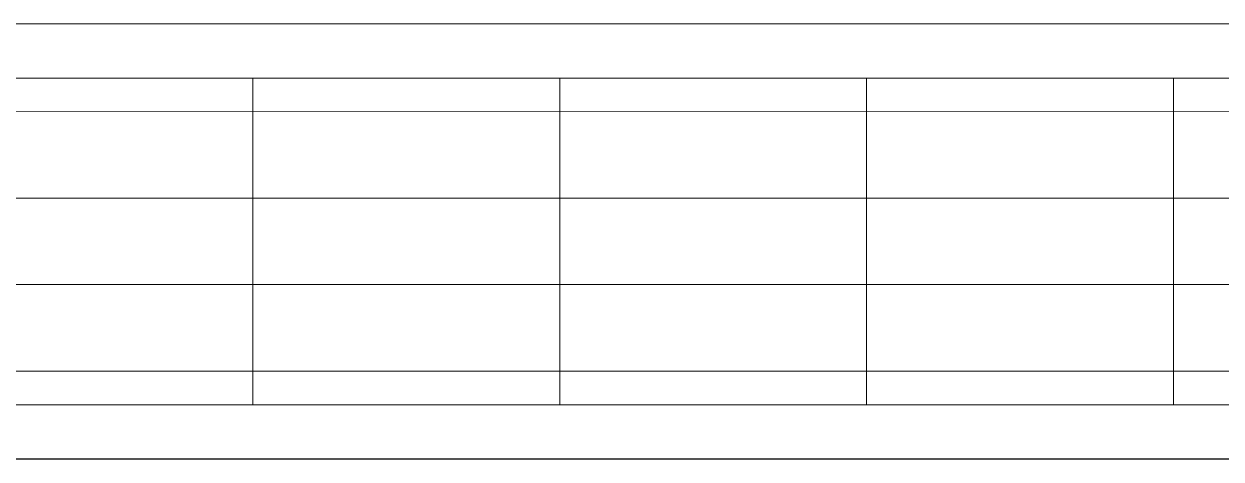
# Model space of a CAD drawing. Extents: x -1701 to 23780, y -363 to 7742.
# Drawn here: x 7580 to 7635.1, y 365 to 385 of the extents above; entities that cross this region are included whole.
import ezdxf

# ---------------------------------------------------------------- set-up
doc = ezdxf.new("R2010")
doc.units = 0
doc.header["$LTSCALE"] = 25
doc.header["$MEASUREMENT"] = 0
doc.layers.get('0').update_dxf_attribs({"color": 9, "lineweight": 9})
doc.layers.add('Audi$0$32', color=8, linetype='Continuous', lineweight=9)

# ---------------------------------------------------------------- blocks, each defined once
blk = doc.blocks.new('Audi$0$p-konvektor_audi')
for p, q in [((250.0008987284236, 89.47560243260244), (-0.0038813429273432, 89.46678426450124)), ((250.0000000000146, 89.47459722883825), (0, 89.4756024334347)), ((73.0843084515509, 71.94964974349381), (73.08207278477494, 86.98751598885514)), ((87.20365579874488, 71.94962123536328), (87.20142030632998, 86.9863146220504)), ((101.3230033202999, 71.94841986855674), (101.3207676535239, 86.9862861139181)), ((115.4423506674939, 71.94839136042623), (115.4401151750789, 86.98508474711338)), ((199.2934839014051, 85.43616956139793), (2.485363020488875, 85.4249081239468)), ((196.9887200928788, 81.45942918230955), (2.485432436922563, 81.44826920160722)), ((194.6839562843524, 77.48268880323485), (2.485501856339396, 77.47145881828419)), ((192.3791926971171, 73.50594880596412), (2.485571275799884, 73.49464654308213)), ((0, 69.46759350690718), (250.0000000000146, 69.46658830233895))]:
    blk.add_line(p, q)
for points in [[(250.0000000000146, 89.47459722883825), (0, 89.47459722883833), (0, 69.46759350690718), (250.0000000000146, 69.46759350690712)], [(247.5144018122664, 86.98926152908454), (247.5146643002517, 71.95218649042629), (2.485598188111905, 71.95292920816702), (2.485335700082941, 86.99000424686254)]]:
    blk.add_lwpolyline(points, close=True)
blk = doc.blocks.new('Audi')
at = {"layer": 'Audi$0$32', "xscale": -1, "rotation": 180}
blk.add_blockref('Audi$0$p-konvektor_audi', (7517.499999999949, 454.4756024380949), dxfattribs=at)

msp = doc.modelspace()

# ---------------------------------------------------------------- block references
at = {"color": 6}
msp.add_blockref('Audi', (0, 0), dxfattribs=at)

doc.saveas('drawing.dxf')
